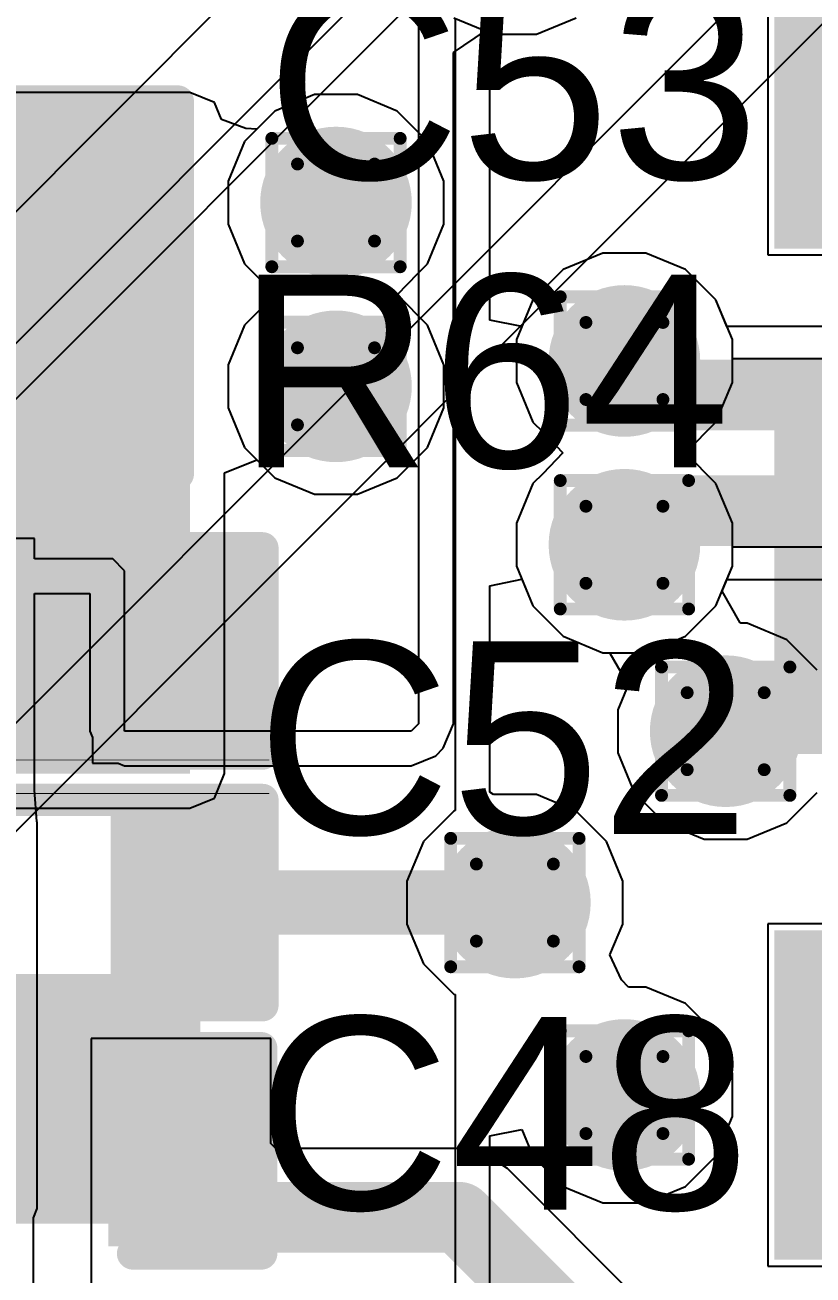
# Model space of a CAD drawing. Header units: inches. Extents: x -22 to 5433, y -13 to 5447.
# Drawn here: x 0.003 to 3.122, y 8.519 to 13.464 of the extents above; entities that cross this region are included whole.
import ezdxf

# ---------------------------------------------------------------- set-up
doc = ezdxf.new("R2010")
doc.units = ezdxf.units.IN
for name, color, linetype in [('Bottom Layer', 5, 'Continuous'), ('Bottom Overlay', 54, 'Continuous'), ('Bottom Paste', 16, 'Continuous'), ('Bottom Solder', 6, 'Continuous'), ('Drill Drawing', 1, 'Continuous'), ('Ground', 16, 'Continuous'), ('Power', 76, 'Continuous'), ('Top Layer', 1, 'Continuous'), ('Top Overlay', 2, 'Continuous'), ('Top Paste', 8, 'Continuous'), ('Top Solder', 216, 'Continuous'), ('Via Holes', 16, 'Continuous')]:
    doc.layers.add(name, color=color, linetype=linetype)
doc.styles.add('Arial', font='', dxfattribs={"height": 0.2})
doc.styles.get('Arial').set_extended_font_data('Arial')

msp = doc.modelspace()

# ---------------------------------------------------------------- hatches: boundary and pattern name
at = {"layer": 'Bottom Layer'}
for points in [[(3.0702, 13.7809), (5.2702, 13.7809), (5.2702, 12.6809), (3.0702, 12.6809)], [(3.0702, 11.7809), (5.2702, 11.7809), (5.2702, 10.6809), (3.0702, 10.6809)], [(0.3971, 10.6701), (0.3971, 11.3051), (0.8543, 11.3051), (0.8543, 10.6701)], [(0.8543, 10.3096), (0.8543, 9.6746), (0.3971, 9.6746), (0.3971, 10.3096)], [(3.0702, 9.7809), (5.2702, 9.7809), (5.2702, 8.6809), (3.0702, 8.6809)], [(0.3925, 8.6925), (0.3925, 9.3275), (0.8497, 9.3275), (0.8497, 8.6925)]]:
    msp.add_hatch(color=5, dxfattribs=at).paths.add_polyline_path(points)
h = msp.add_hatch(color=5, dxfattribs=at)
edge = h.paths.add_edge_path()
edge.add_arc((1.234, 12.7613), 0.3, 0, 360)
h = msp.add_hatch(color=5, dxfattribs=at)
edge = h.paths.add_edge_path()
edge.add_arc((2.3753, 12.1346), 0.3, 0, 360)
h = msp.add_hatch(color=5, dxfattribs=at)
edge = h.paths.add_edge_path()
edge.add_arc((1.234, 12.0343), 0.3, 0, 360)
h = msp.add_hatch(color=5, dxfattribs=at)
edge = h.paths.add_edge_path()
edge.add_arc((2.3753, 11.4076), 0.3, 0, 360)
h = msp.add_hatch(color=5, dxfattribs=at)
edge = h.paths.add_edge_path()
edge.add_arc((2.776, 10.6701), 0.3, 0, 360)
h = msp.add_hatch(color=5, dxfattribs=at)
edge = h.paths.add_edge_path()
edge.add_arc((1.9419, 9.9921), 0.3, 0, 360)
h = msp.add_hatch(color=5, dxfattribs=at)
edge = h.paths.add_edge_path()
edge.add_arc((2.3753, 9.2309), 0.3, 0, 360)
at = {"layer": 'Bottom Paste'}
for points in [[(3.0702, 13.7809), (5.2702, 13.7809), (5.2702, 12.6809), (3.0702, 12.6809)], [(3.0702, 11.7809), (5.2702, 11.7809), (5.2702, 10.6809), (3.0702, 10.6809)], [(0.3971, 10.6701), (0.3971, 11.3051), (0.8543, 11.3051), (0.8543, 10.6701)], [(0.8543, 10.3096), (0.8543, 9.6746), (0.3971, 9.6746), (0.3971, 10.3096)], [(3.0702, 9.7809), (5.2702, 9.7809), (5.2702, 8.6809), (3.0702, 8.6809)], [(0.3925, 8.6925), (0.3925, 9.3275), (0.8497, 9.3275), (0.8497, 8.6925)]]:
    msp.add_hatch(color=16, dxfattribs=at).paths.add_polyline_path(points)
at = {"layer": 'Bottom Solder'}
for points in [[(2.9686, 13.8825), (5.3718, 13.8825), (5.3718, 12.5793), (2.9686, 12.5793)], [(2.9686, 11.8825), (5.3718, 11.8825), (5.3718, 10.5793), (2.9686, 10.5793)], [(0.3421, 10.6151), (0.3421, 11.3601), (0.9093, 11.3601), (0.9093, 10.6151)], [(0.9093, 10.3646), (0.9093, 9.6196), (0.3421, 9.6196), (0.3421, 10.3646)], [(2.9686, 9.8825), (5.3718, 9.8825), (5.3718, 8.5793), (2.9686, 8.5793)], [(0.3325, 8.6325), (0.3325, 9.3875), (0.9097, 9.3875), (0.9097, 8.6325)]]:
    msp.add_hatch(color=6, dxfattribs=at).paths.add_polyline_path(points)
at = {"layer": 'Ground'}
h = msp.add_hatch(color=16, dxfattribs=at)
edge = h.paths.add_edge_path()
edge.add_arc((1.234, 12.7613), 0.3, 0, 360)
h = msp.add_hatch(color=16, dxfattribs=at)
edge = h.paths.add_edge_path()
edge.add_arc((2.3753, 12.1346), 0.3, 0, 360)
h = msp.add_hatch(color=16, dxfattribs=at)
edge = h.paths.add_edge_path()
edge.add_arc((1.234, 12.0343), 0.3, 0, 360)
h = msp.add_hatch(color=16, dxfattribs=at)
edge = h.paths.add_edge_path()
edge.add_arc((2.3753, 11.4076), 0.3, 0, 360)
h = msp.add_hatch(color=16, dxfattribs=at)
edge = h.paths.add_edge_path()
edge.add_arc((2.776, 10.6701), 0.3, 0, 360)
h = msp.add_hatch(color=16, dxfattribs=at)
edge = h.paths.add_edge_path()
edge.add_arc((1.9419, 9.9921), 0.3, 0, 360)
h = msp.add_hatch(color=16, dxfattribs=at)
edge = h.paths.add_edge_path()
edge.add_arc((2.3753, 9.2309), 0.3, 0, 360)
at = {"layer": 'Power'}
h = msp.add_hatch(color=76, dxfattribs=at)
edge = h.paths.add_edge_path()
edge.add_arc((1.234, 12.7613), 0.3, 0, 360)
h = msp.add_hatch(color=76, dxfattribs=at)
edge = h.paths.add_edge_path()
edge.add_arc((2.3753, 12.1346), 0.3, 0, 360)
h = msp.add_hatch(color=76, dxfattribs=at)
edge = h.paths.add_edge_path()
edge.add_arc((1.234, 12.0343), 0.3, 0, 360)
h = msp.add_hatch(color=76, dxfattribs=at)
edge = h.paths.add_edge_path()
edge.add_arc((2.3753, 11.4076), 0.3, 0, 360)
h = msp.add_hatch(color=76, dxfattribs=at)
edge = h.paths.add_edge_path()
edge.add_arc((2.776, 10.6701), 0.3, 0, 360)
h = msp.add_hatch(color=76, dxfattribs=at)
edge = h.paths.add_edge_path()
edge.add_arc((1.9419, 9.9921), 0.3, 0, 360)
h = msp.add_hatch(color=76, dxfattribs=at)
edge = h.paths.add_edge_path()
edge.add_arc((2.3753, 9.2309), 0.3, 0, 360)
at = {"layer": 'Top Layer'}
for points in [[(-0.5091, 10.5026), (0.6558, 10.5026), (0.6558, 13.0596), (-0.5091, 13.0596)], [(-0.5091, 13.0596), (0.5069, 13.0596), (0.5069, 11.7896), (-0.5091, 11.7896)], [(-1.6014, 10.5026), (0.6558, 10.5026), (0.6558, 11.394), (-1.6014, 11.394)], [(0.5447, 8.7822), (-0.3443, 8.7822), (-0.3443, 9.5442), (0.5447, 9.5442)]]:
    msp.add_hatch(color=1, dxfattribs=at).paths.add_polyline_path(points)
h = msp.add_hatch(color=1, dxfattribs=at)
edge = h.paths.add_edge_path()
edge.add_arc((1.234, 12.7613), 0.3, 0, 360)
h = msp.add_hatch(color=1, dxfattribs=at)
edge = h.paths.add_edge_path()
edge.add_arc((2.3753, 12.1346), 0.3, 0, 360)
h = msp.add_hatch(color=1, dxfattribs=at)
edge = h.paths.add_edge_path()
edge.add_arc((1.234, 12.0343), 0.3, 0, 360)
h = msp.add_hatch(color=1, dxfattribs=at)
edge = h.paths.add_edge_path()
edge.add_arc((2.3753, 11.4076), 0.3, 0, 360)
h = msp.add_hatch(color=1, dxfattribs=at)
edge = h.paths.add_edge_path()
edge.add_arc((2.776, 10.6701), 0.3, 0, 360)
h = msp.add_hatch(color=1, dxfattribs=at)
edge = h.paths.add_edge_path()
edge.add_arc((1.9419, 9.9921), 0.3, 0, 360)
h = msp.add_hatch(color=1, dxfattribs=at)
edge = h.paths.add_edge_path()
edge.add_arc((2.3753, 9.2309), 0.3, 0, 360)
at = {"layer": 'Top Paste'}
for points in [[(-0.5091, 13.0596), (0.5069, 13.0596), (0.5069, 11.7896), (-0.5091, 11.7896)], [(0.5447, 8.7822), (-0.3443, 8.7822), (-0.3443, 9.5442), (0.5447, 9.5442)]]:
    msp.add_hatch(color=8, dxfattribs=at).paths.add_polyline_path(points)
at = {"layer": 'Top Solder'}
for points in [[(-0.6107, 13.1612), (0.6085, 13.1612), (0.6085, 11.688), (-0.6107, 11.688)], [(0.6047, 8.7222), (-0.4043, 8.7222), (-0.4043, 9.6042), (0.6047, 9.6042)]]:
    msp.add_hatch(color=216, dxfattribs=at).paths.add_polyline_path(points)
at = {"layer": 'Via Holes'}
h = msp.add_hatch(color=7, dxfattribs=at)
edge = h.paths.add_edge_path()
edge.add_arc((1.234, 12.7613), 0.15, 0, 360)
h = msp.add_hatch(color=7, dxfattribs=at)
edge = h.paths.add_edge_path()
edge.add_arc((2.3753, 12.1346), 0.15, 0, 360)
h = msp.add_hatch(color=7, dxfattribs=at)
edge = h.paths.add_edge_path()
edge.add_arc((1.234, 12.0343), 0.15, 0, 360)
h = msp.add_hatch(color=7, dxfattribs=at)
edge = h.paths.add_edge_path()
edge.add_arc((2.3753, 11.4076), 0.15, 0, 360)
h = msp.add_hatch(color=7, dxfattribs=at)
edge = h.paths.add_edge_path()
edge.add_arc((2.776, 10.6701), 0.15, 0, 360)
h = msp.add_hatch(color=7, dxfattribs=at)
edge = h.paths.add_edge_path()
edge.add_arc((1.9419, 9.9921), 0.15, 0, 360)
h = msp.add_hatch(color=7, dxfattribs=at)
edge = h.paths.add_edge_path()
edge.add_arc((2.3753, 9.2309), 0.15, 0, 360)

# ---------------------------------------------------------------- linework, layer by layer
at = {"layer": 'Bottom Layer'}
for p, q in [((2.9432, 13.7169), (2.9432, 12.5539)), ((1.5609, 13.49), (1.5609, 10.6996)), ((2.0268, 13.4269), (2.1837, 13.4919)), ((1.6983, 13.3551), (1.8253, 13.44)), ((1.8253, 13.44), (1.8569, 13.4269)), ((1.8569, 13.4269), (2.0268, 13.4269)), ((1.6983, 10.6996), (1.6983, 13.3551)), ((2.2904, 12.5616), (2.1334, 12.4966)), ((2.4603, 12.5616), (2.2904, 12.5616)), ((2.6172, 12.4966), (2.4603, 12.5616)), ((2.9432, 12.5539), (5.2837, 12.5539)), ((2.1334, 12.4966), (2.0133, 12.3764)), ((2.7373, 12.3764), (2.6172, 12.4966)), ((2.0133, 12.3764), (1.9483, 12.2195)), ((2.8023, 12.2195), (2.7373, 12.3764)), ((1.9483, 12.2195), (1.9483, 12.0496)), ((2.8023, 12.0496), (2.8023, 12.2195)), ((1.9483, 12.0496), (2.0133, 11.8927)), ((2.7373, 11.8927), (2.8023, 12.0496)), ((2.0133, 11.8927), (2.052, 11.854)), ((2.6987, 11.854), (2.7373, 11.8927)), ((2.052, 11.854), (2.132, 11.7711)), ((2.6187, 11.7711), (2.6987, 11.854)), ((2.132, 11.7711), (2.052, 11.6881)), ((2.6987, 11.6881), (2.6187, 11.7711)), ((2.052, 11.6881), (2.0133, 11.6494)), ((2.7373, 11.6494), (2.6987, 11.6881)), ((2.0133, 11.6494), (1.9483, 11.4925)), ((2.8023, 11.4925), (2.7373, 11.6494)), ((1.9483, 11.4925), (1.9483, 11.3226)), ((2.8023, 11.3226), (2.8023, 11.4925)), ((0.0415, 11.4321), (-0.6697, 11.4321)), ((0.0415, 11.3519), (0.0415, 11.4321)), ((0.3503, 11.3519), (0.0415, 11.3519)), ((0.3971, 11.3051), (0.3503, 11.3519)), ((0.3971, 10.6701), (0.3971, 11.3051)), ((1.9483, 11.3226), (2.0133, 11.1657)), ((2.7373, 11.1657), (2.8023, 11.3226)), ((0.0415, 10.5431), (0.0415, 11.2145)), ((0.0415, 11.2145), (0.2597, 11.2145)), ((0.2597, 11.2145), (0.2597, 10.6701)), ((2.0133, 11.1657), (2.1334, 11.0456)), ((2.6172, 11.0456), (2.7373, 11.1657)), ((2.1334, 11.0456), (2.2904, 10.9806)), ((2.4603, 10.9806), (2.6172, 11.0456)), ((2.2904, 10.9806), (2.4603, 10.9806)), ((1.5609, 10.6996), (1.5314, 10.6701)), ((1.6581, 10.6024), (1.6983, 10.6996)), ((1.6983, 10.6996), (1.6983, 10.6996)), ((0.2597, 10.6701), (0.2701, 10.6448)), ((0.2701, 10.6448), (0.2701, 10.5431)), ((1.5314, 10.6701), (0.3971, 10.6701)), ((1.6286, 10.5729), (1.6581, 10.6024)), ((0.0415, 10.4366), (0.0415, 10.5431)), ((0.0415, 10.5431), (0.0415, 10.5431)), ((0.2701, 10.5431), (0.3719, 10.5431)), ((0.3719, 10.5431), (0.3971, 10.5326)), ((0.3971, 10.5326), (1.5314, 10.5326)), ((1.5314, 10.5326), (1.6286, 10.5729)), ((1.5314, 10.5326), (1.5314, 10.5326)), ((0.0505, 10.3133), (0.0415, 10.4366)), ((0.052, 10.3096), (0.0505, 10.3133)), ((0.052, 8.7822), (0.052, 10.3096)), ((5.2837, 9.9079), (2.9432, 9.9079)), ((2.9432, 9.9079), (2.9432, 8.5539)), ((0.9767, 9.4545), (0.2655, 9.4545)), ((0.2655, 9.4545), (0.2655, 8.5655)), ((0.9767, 9.0389), (0.9767, 9.4545)), ((0.9962, 9.0194), (0.9767, 9.0389)), ((1.7208, 9.0194), (0.9962, 9.0194)), ((1.8248, 8.9987), (1.7208, 9.0194)), ((1.913, 8.9398), (1.8248, 8.9987)), ((3.078, 7.7748), (1.913, 8.9398)), ((0.0369, 8.7456), (0.052, 8.7822)), ((0.0369, 8.5994), (0.0369, 8.7456)), ((0.0369, 8.5655), (0.0369, 8.5994)), ((0.0369, 8.4723), (0.0369, 8.5655)), ((0.0369, 8.5655), (0.0369, 8.5655)), ((0.2655, 8.5655), (0.2655, 8.5655)), ((0.2655, 8.5655), (0.2655, 8.4723)), ((2.9432, 8.5539), (4.0375, 8.5539))]:
    msp.add_line(p, q, dxfattribs=at)
for points in [[(0.6257, 9.9921, 0.254, 0.254, 0), (1.9419, 9.9921, 0.254, 0.254, 0)], [(0.6211, 9.01, 0.2794, 0.2794, 0), (0.8835, 8.7475, 0.2794, 0.2794, 0)], [(0.8835, 8.7475, 0.2794, 0.2794, 0), (1.7208, 8.7475, 0.2794, 0.2794, 0)], [(1.7208, 8.7475, 0.2794, 0.2794, 0), (2.9654, 7.5029, 0.2794, 0.2794, 0)]]:
    msp.add_lwpolyline(points, format="xyseb", dxfattribs=at)
for points in [[(0.5622, 9.9921, 0.127, 0.127, 1), (0.6892, 9.9921, 0.127, 0.127, 1)], [(1.8784, 9.9921, 0.127, 0.127, 1), (2.0054, 9.9921, 0.127, 0.127, 1)], [(0.5512, 9.01, 0.1397, 0.1397, 1), (0.6909, 9.01, 0.1397, 0.1397, 1)], [(0.8137, 8.7475, 0.1397, 0.1397, 1), (0.9534, 8.7475, 0.1397, 0.1397, 1)], [(0.8137, 8.7475, 0.1397, 0.1397, 1), (0.9534, 8.7475, 0.1397, 0.1397, 1)], [(1.6509, 8.7475, 0.1397, 0.1397, 1), (1.7906, 8.7475, 0.1397, 0.1397, 1)], [(1.6509, 8.7475, 0.1397, 0.1397, 1), (1.7906, 8.7475, 0.1397, 0.1397, 1)]]:
    msp.add_lwpolyline(points, format="xyseb", close=True, dxfattribs=at)
at = {"layer": 'Bottom Overlay'}
for points in [[(-0.6316, 11.394, 0.127, 0.127, 0), (0.9432, 11.394, 0.127, 0.127, 0)], [(0.9432, 10.5812, 0.127, 0.127, 0), (0.9432, 11.394, 0.127, 0.127, 0)], [(-0.6316, 10.5812, 0.127, 0.127, 0), (0.9432, 10.5812, 0.127, 0.127, 0)], [(-0.657, 10.5558, 0.00323, 0.00323, 0), (0.9686, 10.5558, 0.00323, 0.00323, 0)], [(-0.6316, 10.3985, 0.127, 0.127, 0), (0.9432, 10.3985, 0.127, 0.127, 0)], [(0.9432, 9.5857, 0.127, 0.127, 0), (0.9432, 10.3985, 0.127, 0.127, 0)], [(-0.657, 10.4239, 0.00323, 0.00323, 0), (0.9686, 10.4239, 0.00323, 0.00323, 0)], [(-0.6316, 9.5857, 0.127, 0.127, 0), (0.9432, 9.5857, 0.127, 0.127, 0)], [(0.4306, 9.4164, 0.127, 0.127, 0), (0.9386, 9.4164, 0.127, 0.127, 0)], [(0.9386, 8.6036, 0.127, 0.127, 0), (0.9386, 9.4164, 0.127, 0.127, 0)], [(0.4306, 8.6036, 0.127, 0.127, 0), (0.9386, 8.6036, 0.127, 0.127, 0)]]:
    msp.add_lwpolyline(points, format="xyseb", dxfattribs=at)
for points in [[(0.9115, 11.394, 0.0635, 0.0635, 1), (0.975, 11.394, 0.0635, 0.0635, 1)], [(0.9115, 11.394, 0.0635, 0.0635, 1), (0.975, 11.394, 0.0635, 0.0635, 1)], [(0.9115, 10.5812, 0.0635, 0.0635, 1), (0.975, 10.5812, 0.0635, 0.0635, 1)], [(0.9115, 10.5812, 0.0635, 0.0635, 1), (0.975, 10.5812, 0.0635, 0.0635, 1)], [(0.9678, 10.5558, 0.00161, 0.00161, 1), (0.9694, 10.5558, 0.00161, 0.00161, 1)], [(0.9115, 10.3985, 0.0635, 0.0635, 1), (0.975, 10.3985, 0.0635, 0.0635, 1)], [(0.9115, 10.3985, 0.0635, 0.0635, 1), (0.975, 10.3985, 0.0635, 0.0635, 1)], [(0.9678, 10.4239, 0.00161, 0.00161, 1), (0.9694, 10.4239, 0.00161, 0.00161, 1)], [(0.9115, 9.5857, 0.0635, 0.0635, 1), (0.975, 9.5857, 0.0635, 0.0635, 1)], [(0.9115, 9.5857, 0.0635, 0.0635, 1), (0.975, 9.5857, 0.0635, 0.0635, 1)], [(0.3988, 9.4164, 0.0635, 0.0635, 1), (0.4623, 9.4164, 0.0635, 0.0635, 1)], [(0.9068, 9.4164, 0.0635, 0.0635, 1), (0.9703, 9.4164, 0.0635, 0.0635, 1)], [(0.9068, 9.4164, 0.0635, 0.0635, 1), (0.9703, 9.4164, 0.0635, 0.0635, 1)], [(0.3988, 8.6036, 0.0635, 0.0635, 1), (0.4623, 8.6036, 0.0635, 0.0635, 1)], [(0.9068, 8.6036, 0.0635, 0.0635, 1), (0.9703, 8.6036, 0.0635, 0.0635, 1)], [(0.9068, 8.6036, 0.0635, 0.0635, 1), (0.9703, 8.6036, 0.0635, 0.0635, 1)]]:
    msp.add_lwpolyline(points, format="xyseb", close=True, dxfattribs=at)
at = {"layer": 'Bottom Solder'}
for p in [(-5.5045, 7.2536), (-5.2386, 6.9971), (-3.7361, 6.9961), (-3.0661, 7.2378)]:
    msp.add_line(p, (5432.8521, 5447.4931), dxfattribs=at)
at = {"layer": 'Drill Drawing'}
for points in [[(0.98, 13.0153, 0.0508, 0.0508, 0), (1.488, 13.0153, 0.0508, 0.0508, 0)], [(0.98, 12.5073, 0.0508, 0.0508, 0), (0.98, 13.0153, 0.0508, 0.0508, 0)], [(1.488, 12.5073, 0.0508, 0.0508, 0), (1.488, 13.0153, 0.0508, 0.0508, 0)], [(1.0816, 12.9137, 0.0508, 0.0508, 0), (1.3864, 12.9137, 0.0508, 0.0508, 0)], [(1.0816, 12.6089, 0.0508, 0.0508, 0), (1.0816, 12.9137, 0.0508, 0.0508, 0)], [(1.3864, 12.6089, 0.0508, 0.0508, 0), (1.3864, 12.9137, 0.0508, 0.0508, 0)], [(1.0816, 12.6089, 0.0508, 0.0508, 0), (1.3864, 12.6089, 0.0508, 0.0508, 0)], [(0.98, 12.5073, 0.0508, 0.0508, 0), (1.488, 12.5073, 0.0508, 0.0508, 0)], [(2.1213, 12.3886, 0.0508, 0.0508, 0), (2.6293, 12.3886, 0.0508, 0.0508, 0)], [(2.1213, 11.8806, 0.0508, 0.0508, 0), (2.1213, 12.3886, 0.0508, 0.0508, 0)], [(2.6293, 11.8806, 0.0508, 0.0508, 0), (2.6293, 12.3886, 0.0508, 0.0508, 0)], [(0.98, 12.2883, 0.0508, 0.0508, 0), (1.488, 12.2883, 0.0508, 0.0508, 0)], [(0.98, 11.7803, 0.0508, 0.0508, 0), (0.98, 12.2883, 0.0508, 0.0508, 0)], [(1.488, 11.7803, 0.0508, 0.0508, 0), (1.488, 12.2883, 0.0508, 0.0508, 0)], [(2.2229, 12.287, 0.0508, 0.0508, 0), (2.5277, 12.287, 0.0508, 0.0508, 0)], [(2.2229, 11.9822, 0.0508, 0.0508, 0), (2.2229, 12.287, 0.0508, 0.0508, 0)], [(2.5277, 11.9822, 0.0508, 0.0508, 0), (2.5277, 12.287, 0.0508, 0.0508, 0)], [(1.0816, 12.1867, 0.0508, 0.0508, 0), (1.3864, 12.1867, 0.0508, 0.0508, 0)], [(1.0816, 11.8819, 0.0508, 0.0508, 0), (1.0816, 12.1867, 0.0508, 0.0508, 0)], [(1.3864, 11.8819, 0.0508, 0.0508, 0), (1.3864, 12.1867, 0.0508, 0.0508, 0)], [(2.2229, 11.9822, 0.0508, 0.0508, 0), (2.5277, 11.9822, 0.0508, 0.0508, 0)], [(1.0816, 11.8819, 0.0508, 0.0508, 0), (1.3864, 11.8819, 0.0508, 0.0508, 0)], [(2.1213, 11.8806, 0.0508, 0.0508, 0), (2.6293, 11.8806, 0.0508, 0.0508, 0)], [(0.98, 11.7803, 0.0508, 0.0508, 0), (1.488, 11.7803, 0.0508, 0.0508, 0)], [(2.1213, 11.6616, 0.0508, 0.0508, 0), (2.6293, 11.6616, 0.0508, 0.0508, 0)], [(2.1213, 11.1536, 0.0508, 0.0508, 0), (2.1213, 11.6616, 0.0508, 0.0508, 0)], [(2.6293, 11.1536, 0.0508, 0.0508, 0), (2.6293, 11.6616, 0.0508, 0.0508, 0)], [(2.2229, 11.56, 0.0508, 0.0508, 0), (2.5277, 11.56, 0.0508, 0.0508, 0)], [(2.2229, 11.2552, 0.0508, 0.0508, 0), (2.2229, 11.56, 0.0508, 0.0508, 0)], [(2.5277, 11.2552, 0.0508, 0.0508, 0), (2.5277, 11.56, 0.0508, 0.0508, 0)], [(2.2229, 11.2552, 0.0508, 0.0508, 0), (2.5277, 11.2552, 0.0508, 0.0508, 0)], [(2.1213, 11.1536, 0.0508, 0.0508, 0), (2.6293, 11.1536, 0.0508, 0.0508, 0)], [(2.522, 10.9241, 0.0508, 0.0508, 0), (3.03, 10.9241, 0.0508, 0.0508, 0)], [(2.522, 10.4161, 0.0508, 0.0508, 0), (2.522, 10.9241, 0.0508, 0.0508, 0)], [(3.03, 10.4161, 0.0508, 0.0508, 0), (3.03, 10.9241, 0.0508, 0.0508, 0)], [(2.6236, 10.8225, 0.0508, 0.0508, 0), (2.9284, 10.8225, 0.0508, 0.0508, 0)], [(2.6236, 10.5177, 0.0508, 0.0508, 0), (2.6236, 10.8225, 0.0508, 0.0508, 0)], [(2.9284, 10.5177, 0.0508, 0.0508, 0), (2.9284, 10.8225, 0.0508, 0.0508, 0)], [(2.6236, 10.5177, 0.0508, 0.0508, 0), (2.9284, 10.5177, 0.0508, 0.0508, 0)], [(2.522, 10.4161, 0.0508, 0.0508, 0), (3.03, 10.4161, 0.0508, 0.0508, 0)], [(1.6879, 10.2461, 0.0508, 0.0508, 0), (2.1959, 10.2461, 0.0508, 0.0508, 0)], [(1.6879, 9.7381, 0.0508, 0.0508, 0), (1.6879, 10.2461, 0.0508, 0.0508, 0)], [(2.1959, 9.7381, 0.0508, 0.0508, 0), (2.1959, 10.2461, 0.0508, 0.0508, 0)], [(1.7895, 10.1445, 0.0508, 0.0508, 0), (2.0943, 10.1445, 0.0508, 0.0508, 0)], [(1.7895, 9.8397, 0.0508, 0.0508, 0), (1.7895, 10.1445, 0.0508, 0.0508, 0)], [(2.0943, 9.8397, 0.0508, 0.0508, 0), (2.0943, 10.1445, 0.0508, 0.0508, 0)], [(1.7895, 9.8397, 0.0508, 0.0508, 0), (2.0943, 9.8397, 0.0508, 0.0508, 0)], [(1.6879, 9.7381, 0.0508, 0.0508, 0), (2.1959, 9.7381, 0.0508, 0.0508, 0)], [(2.1213, 9.4849, 0.0508, 0.0508, 0), (2.6293, 9.4849, 0.0508, 0.0508, 0)], [(2.1213, 8.9769, 0.0508, 0.0508, 0), (2.1213, 9.4849, 0.0508, 0.0508, 0)], [(2.6293, 8.9769, 0.0508, 0.0508, 0), (2.6293, 9.4849, 0.0508, 0.0508, 0)], [(2.2229, 9.3833, 0.0508, 0.0508, 0), (2.5277, 9.3833, 0.0508, 0.0508, 0)], [(2.2229, 9.0785, 0.0508, 0.0508, 0), (2.2229, 9.3833, 0.0508, 0.0508, 0)], [(2.5277, 9.0785, 0.0508, 0.0508, 0), (2.5277, 9.3833, 0.0508, 0.0508, 0)], [(2.2229, 9.0785, 0.0508, 0.0508, 0), (2.5277, 9.0785, 0.0508, 0.0508, 0)], [(2.1213, 8.9769, 0.0508, 0.0508, 0), (2.6293, 8.9769, 0.0508, 0.0508, 0)]]:
    msp.add_lwpolyline(points, format="xyseb", dxfattribs=at)
for points in [[(0.9673, 13.0153, 0.0254, 0.0254, 1), (0.9927, 13.0153, 0.0254, 0.0254, 1)], [(0.9673, 13.0153, 0.0254, 0.0254, 1), (0.9927, 13.0153, 0.0254, 0.0254, 1)], [(1.4753, 13.0153, 0.0254, 0.0254, 1), (1.5007, 13.0153, 0.0254, 0.0254, 1)], [(1.4753, 13.0153, 0.0254, 0.0254, 1), (1.5007, 13.0153, 0.0254, 0.0254, 1)], [(1.0689, 12.9137, 0.0254, 0.0254, 1), (1.0943, 12.9137, 0.0254, 0.0254, 1)], [(1.0689, 12.9137, 0.0254, 0.0254, 1), (1.0943, 12.9137, 0.0254, 0.0254, 1)], [(1.3737, 12.9137, 0.0254, 0.0254, 1), (1.3991, 12.9137, 0.0254, 0.0254, 1)], [(1.3737, 12.9137, 0.0254, 0.0254, 1), (1.3991, 12.9137, 0.0254, 0.0254, 1)], [(1.0689, 12.6089, 0.0254, 0.0254, 1), (1.0943, 12.6089, 0.0254, 0.0254, 1)], [(1.0689, 12.6089, 0.0254, 0.0254, 1), (1.0943, 12.6089, 0.0254, 0.0254, 1)], [(1.3737, 12.6089, 0.0254, 0.0254, 1), (1.3991, 12.6089, 0.0254, 0.0254, 1)], [(1.3737, 12.6089, 0.0254, 0.0254, 1), (1.3991, 12.6089, 0.0254, 0.0254, 1)], [(0.9673, 12.5073, 0.0254, 0.0254, 1), (0.9927, 12.5073, 0.0254, 0.0254, 1)], [(0.9673, 12.5073, 0.0254, 0.0254, 1), (0.9927, 12.5073, 0.0254, 0.0254, 1)], [(1.4753, 12.5073, 0.0254, 0.0254, 1), (1.5007, 12.5073, 0.0254, 0.0254, 1)], [(1.4753, 12.5073, 0.0254, 0.0254, 1), (1.5007, 12.5073, 0.0254, 0.0254, 1)], [(2.1086, 12.3886, 0.0254, 0.0254, 1), (2.134, 12.3886, 0.0254, 0.0254, 1)], [(2.1086, 12.3886, 0.0254, 0.0254, 1), (2.134, 12.3886, 0.0254, 0.0254, 1)], [(2.6166, 12.3886, 0.0254, 0.0254, 1), (2.642, 12.3886, 0.0254, 0.0254, 1)], [(2.6166, 12.3886, 0.0254, 0.0254, 1), (2.642, 12.3886, 0.0254, 0.0254, 1)], [(0.9673, 12.2883, 0.0254, 0.0254, 1), (0.9927, 12.2883, 0.0254, 0.0254, 1)], [(0.9673, 12.2883, 0.0254, 0.0254, 1), (0.9927, 12.2883, 0.0254, 0.0254, 1)], [(1.4753, 12.2883, 0.0254, 0.0254, 1), (1.5007, 12.2883, 0.0254, 0.0254, 1)], [(1.4753, 12.2883, 0.0254, 0.0254, 1), (1.5007, 12.2883, 0.0254, 0.0254, 1)], [(2.2102, 12.287, 0.0254, 0.0254, 1), (2.2356, 12.287, 0.0254, 0.0254, 1)], [(2.2102, 12.287, 0.0254, 0.0254, 1), (2.2356, 12.287, 0.0254, 0.0254, 1)], [(2.515, 12.287, 0.0254, 0.0254, 1), (2.5404, 12.287, 0.0254, 0.0254, 1)], [(2.515, 12.287, 0.0254, 0.0254, 1), (2.5404, 12.287, 0.0254, 0.0254, 1)], [(1.0689, 12.1867, 0.0254, 0.0254, 1), (1.0943, 12.1867, 0.0254, 0.0254, 1)], [(1.0689, 12.1867, 0.0254, 0.0254, 1), (1.0943, 12.1867, 0.0254, 0.0254, 1)], [(1.3737, 12.1867, 0.0254, 0.0254, 1), (1.3991, 12.1867, 0.0254, 0.0254, 1)], [(1.3737, 12.1867, 0.0254, 0.0254, 1), (1.3991, 12.1867, 0.0254, 0.0254, 1)], [(2.2102, 11.9822, 0.0254, 0.0254, 1), (2.2356, 11.9822, 0.0254, 0.0254, 1)], [(2.2102, 11.9822, 0.0254, 0.0254, 1), (2.2356, 11.9822, 0.0254, 0.0254, 1)], [(2.515, 11.9822, 0.0254, 0.0254, 1), (2.5404, 11.9822, 0.0254, 0.0254, 1)], [(2.515, 11.9822, 0.0254, 0.0254, 1), (2.5404, 11.9822, 0.0254, 0.0254, 1)], [(1.0689, 11.8819, 0.0254, 0.0254, 1), (1.0943, 11.8819, 0.0254, 0.0254, 1)], [(1.0689, 11.8819, 0.0254, 0.0254, 1), (1.0943, 11.8819, 0.0254, 0.0254, 1)], [(1.3737, 11.8819, 0.0254, 0.0254, 1), (1.3991, 11.8819, 0.0254, 0.0254, 1)], [(1.3737, 11.8819, 0.0254, 0.0254, 1), (1.3991, 11.8819, 0.0254, 0.0254, 1)], [(2.1086, 11.8806, 0.0254, 0.0254, 1), (2.134, 11.8806, 0.0254, 0.0254, 1)], [(2.1086, 11.8806, 0.0254, 0.0254, 1), (2.134, 11.8806, 0.0254, 0.0254, 1)], [(2.6166, 11.8806, 0.0254, 0.0254, 1), (2.642, 11.8806, 0.0254, 0.0254, 1)], [(2.6166, 11.8806, 0.0254, 0.0254, 1), (2.642, 11.8806, 0.0254, 0.0254, 1)], [(0.9673, 11.7803, 0.0254, 0.0254, 1), (0.9927, 11.7803, 0.0254, 0.0254, 1)], [(0.9673, 11.7803, 0.0254, 0.0254, 1), (0.9927, 11.7803, 0.0254, 0.0254, 1)], [(1.4753, 11.7803, 0.0254, 0.0254, 1), (1.5007, 11.7803, 0.0254, 0.0254, 1)], [(1.4753, 11.7803, 0.0254, 0.0254, 1), (1.5007, 11.7803, 0.0254, 0.0254, 1)], [(2.1086, 11.6616, 0.0254, 0.0254, 1), (2.134, 11.6616, 0.0254, 0.0254, 1)], [(2.1086, 11.6616, 0.0254, 0.0254, 1), (2.134, 11.6616, 0.0254, 0.0254, 1)], [(2.6166, 11.6616, 0.0254, 0.0254, 1), (2.642, 11.6616, 0.0254, 0.0254, 1)], [(2.6166, 11.6616, 0.0254, 0.0254, 1), (2.642, 11.6616, 0.0254, 0.0254, 1)], [(2.2102, 11.56, 0.0254, 0.0254, 1), (2.2356, 11.56, 0.0254, 0.0254, 1)], [(2.2102, 11.56, 0.0254, 0.0254, 1), (2.2356, 11.56, 0.0254, 0.0254, 1)], [(2.515, 11.56, 0.0254, 0.0254, 1), (2.5404, 11.56, 0.0254, 0.0254, 1)], [(2.515, 11.56, 0.0254, 0.0254, 1), (2.5404, 11.56, 0.0254, 0.0254, 1)], [(2.2102, 11.2552, 0.0254, 0.0254, 1), (2.2356, 11.2552, 0.0254, 0.0254, 1)], [(2.2102, 11.2552, 0.0254, 0.0254, 1), (2.2356, 11.2552, 0.0254, 0.0254, 1)], [(2.515, 11.2552, 0.0254, 0.0254, 1), (2.5404, 11.2552, 0.0254, 0.0254, 1)], [(2.515, 11.2552, 0.0254, 0.0254, 1), (2.5404, 11.2552, 0.0254, 0.0254, 1)], [(2.1086, 11.1536, 0.0254, 0.0254, 1), (2.134, 11.1536, 0.0254, 0.0254, 1)], [(2.1086, 11.1536, 0.0254, 0.0254, 1), (2.134, 11.1536, 0.0254, 0.0254, 1)], [(2.6166, 11.1536, 0.0254, 0.0254, 1), (2.642, 11.1536, 0.0254, 0.0254, 1)], [(2.6166, 11.1536, 0.0254, 0.0254, 1), (2.642, 11.1536, 0.0254, 0.0254, 1)], [(2.5093, 10.9241, 0.0254, 0.0254, 1), (2.5347, 10.9241, 0.0254, 0.0254, 1)], [(2.5093, 10.9241, 0.0254, 0.0254, 1), (2.5347, 10.9241, 0.0254, 0.0254, 1)], [(3.0173, 10.9241, 0.0254, 0.0254, 1), (3.0427, 10.9241, 0.0254, 0.0254, 1)], [(3.0173, 10.9241, 0.0254, 0.0254, 1), (3.0427, 10.9241, 0.0254, 0.0254, 1)], [(2.6109, 10.8225, 0.0254, 0.0254, 1), (2.6363, 10.8225, 0.0254, 0.0254, 1)], [(2.6109, 10.8225, 0.0254, 0.0254, 1), (2.6363, 10.8225, 0.0254, 0.0254, 1)], [(2.9157, 10.8225, 0.0254, 0.0254, 1), (2.9411, 10.8225, 0.0254, 0.0254, 1)], [(2.9157, 10.8225, 0.0254, 0.0254, 1), (2.9411, 10.8225, 0.0254, 0.0254, 1)], [(2.6109, 10.5177, 0.0254, 0.0254, 1), (2.6363, 10.5177, 0.0254, 0.0254, 1)], [(2.6109, 10.5177, 0.0254, 0.0254, 1), (2.6363, 10.5177, 0.0254, 0.0254, 1)], [(2.9157, 10.5177, 0.0254, 0.0254, 1), (2.9411, 10.5177, 0.0254, 0.0254, 1)], [(2.9157, 10.5177, 0.0254, 0.0254, 1), (2.9411, 10.5177, 0.0254, 0.0254, 1)], [(2.5093, 10.4161, 0.0254, 0.0254, 1), (2.5347, 10.4161, 0.0254, 0.0254, 1)], [(2.5093, 10.4161, 0.0254, 0.0254, 1), (2.5347, 10.4161, 0.0254, 0.0254, 1)], [(3.0173, 10.4161, 0.0254, 0.0254, 1), (3.0427, 10.4161, 0.0254, 0.0254, 1)], [(3.0173, 10.4161, 0.0254, 0.0254, 1), (3.0427, 10.4161, 0.0254, 0.0254, 1)], [(1.6752, 10.2461, 0.0254, 0.0254, 1), (1.7006, 10.2461, 0.0254, 0.0254, 1)], [(1.6752, 10.2461, 0.0254, 0.0254, 1), (1.7006, 10.2461, 0.0254, 0.0254, 1)], [(2.1832, 10.2461, 0.0254, 0.0254, 1), (2.2086, 10.2461, 0.0254, 0.0254, 1)], [(2.1832, 10.2461, 0.0254, 0.0254, 1), (2.2086, 10.2461, 0.0254, 0.0254, 1)], [(1.7768, 10.1445, 0.0254, 0.0254, 1), (1.8022, 10.1445, 0.0254, 0.0254, 1)], [(1.7768, 10.1445, 0.0254, 0.0254, 1), (1.8022, 10.1445, 0.0254, 0.0254, 1)], [(2.0816, 10.1445, 0.0254, 0.0254, 1), (2.107, 10.1445, 0.0254, 0.0254, 1)], [(2.0816, 10.1445, 0.0254, 0.0254, 1), (2.107, 10.1445, 0.0254, 0.0254, 1)], [(1.7768, 9.8397, 0.0254, 0.0254, 1), (1.8022, 9.8397, 0.0254, 0.0254, 1)], [(1.7768, 9.8397, 0.0254, 0.0254, 1), (1.8022, 9.8397, 0.0254, 0.0254, 1)], [(2.0816, 9.8397, 0.0254, 0.0254, 1), (2.107, 9.8397, 0.0254, 0.0254, 1)], [(2.0816, 9.8397, 0.0254, 0.0254, 1), (2.107, 9.8397, 0.0254, 0.0254, 1)], [(1.6752, 9.7381, 0.0254, 0.0254, 1), (1.7006, 9.7381, 0.0254, 0.0254, 1)], [(1.6752, 9.7381, 0.0254, 0.0254, 1), (1.7006, 9.7381, 0.0254, 0.0254, 1)], [(2.1832, 9.7381, 0.0254, 0.0254, 1), (2.2086, 9.7381, 0.0254, 0.0254, 1)], [(2.1832, 9.7381, 0.0254, 0.0254, 1), (2.2086, 9.7381, 0.0254, 0.0254, 1)], [(2.1086, 9.4849, 0.0254, 0.0254, 1), (2.134, 9.4849, 0.0254, 0.0254, 1)], [(2.1086, 9.4849, 0.0254, 0.0254, 1), (2.134, 9.4849, 0.0254, 0.0254, 1)], [(2.6166, 9.4849, 0.0254, 0.0254, 1), (2.642, 9.4849, 0.0254, 0.0254, 1)], [(2.6166, 9.4849, 0.0254, 0.0254, 1), (2.642, 9.4849, 0.0254, 0.0254, 1)], [(2.2102, 9.3833, 0.0254, 0.0254, 1), (2.2356, 9.3833, 0.0254, 0.0254, 1)], [(2.2102, 9.3833, 0.0254, 0.0254, 1), (2.2356, 9.3833, 0.0254, 0.0254, 1)], [(2.515, 9.3833, 0.0254, 0.0254, 1), (2.5404, 9.3833, 0.0254, 0.0254, 1)], [(2.515, 9.3833, 0.0254, 0.0254, 1), (2.5404, 9.3833, 0.0254, 0.0254, 1)], [(2.2102, 9.0785, 0.0254, 0.0254, 1), (2.2356, 9.0785, 0.0254, 0.0254, 1)], [(2.2102, 9.0785, 0.0254, 0.0254, 1), (2.2356, 9.0785, 0.0254, 0.0254, 1)], [(2.515, 9.0785, 0.0254, 0.0254, 1), (2.5404, 9.0785, 0.0254, 0.0254, 1)], [(2.515, 9.0785, 0.0254, 0.0254, 1), (2.5404, 9.0785, 0.0254, 0.0254, 1)], [(2.1086, 8.9769, 0.0254, 0.0254, 1), (2.134, 8.9769, 0.0254, 0.0254, 1)], [(2.1086, 8.9769, 0.0254, 0.0254, 1), (2.134, 8.9769, 0.0254, 0.0254, 1)], [(2.6166, 8.9769, 0.0254, 0.0254, 1), (2.642, 8.9769, 0.0254, 0.0254, 1)], [(2.6166, 8.9769, 0.0254, 0.0254, 1), (2.642, 8.9769, 0.0254, 0.0254, 1)]]:
    msp.add_lwpolyline(points, format="xyseb", close=True, dxfattribs=at)
at = {"layer": 'Ground'}
for p, q in [((1.7, 13.4919), (1.8569, 13.4269)), ((2.0268, 13.4269), (2.1837, 13.4919)), ((1.8569, 13.4269), (2.0268, 13.4269)), ((1.1491, 13.1883), (0.9921, 13.1233)), ((1.3189, 13.1883), (1.1491, 13.1883)), ((1.4759, 13.1233), (1.3189, 13.1883)), ((0.9921, 13.1233), (0.872, 13.0031)), ((1.596, 13.0031), (1.4759, 13.1233)), ((0.872, 13.0031), (0.807, 12.8462)), ((1.661, 12.8462), (1.596, 13.0031)), ((0.807, 12.8462), (0.807, 12.6763)), ((1.661, 12.6763), (1.661, 12.8462)), ((0.807, 12.6763), (0.872, 12.5194)), ((1.596, 12.5194), (1.661, 12.6763)), ((2.2904, 12.5616), (2.1334, 12.4966)), ((2.4603, 12.5616), (2.2904, 12.5616)), ((2.6172, 12.4966), (2.4603, 12.5616)), ((0.872, 12.5194), (0.9107, 12.4807)), ((1.5573, 12.4807), (1.596, 12.5194)), ((0.9107, 12.4807), (0.9907, 12.3978)), ((1.4773, 12.3978), (1.5573, 12.4807)), ((2.1334, 12.4966), (2.0133, 12.3764)), ((2.7373, 12.3764), (2.6172, 12.4966)), ((0.9907, 12.3978), (0.9107, 12.3148)), ((1.5573, 12.3148), (1.4773, 12.3978)), ((2.0133, 12.3764), (1.9483, 12.2195)), ((2.8023, 12.2195), (2.7373, 12.3764)), ((0.9107, 12.3148), (0.872, 12.2761)), ((1.596, 12.2761), (1.5573, 12.3148)), ((0.872, 12.2761), (0.807, 12.1192)), ((1.661, 12.1192), (1.596, 12.2761)), ((1.9483, 12.2195), (1.9483, 12.0496)), ((2.8023, 12.1434), (2.8023, 12.2195)), ((0.807, 12.1192), (0.807, 11.9493)), ((1.661, 11.9493), (1.661, 12.1192)), ((8.0451, 12.1434), (2.8023, 12.1434)), ((1.9483, 12.0496), (2.0133, 11.8927)), ((0.807, 11.9493), (0.872, 11.7924)), ((1.596, 11.7924), (1.661, 11.9493)), ((2.0133, 11.8927), (2.052, 11.854)), ((2.052, 11.854), (2.132, 11.7711)), ((0.872, 11.7924), (0.9921, 11.6723)), ((1.4759, 11.6723), (1.596, 11.7924)), ((2.132, 11.7711), (2.052, 11.6881)), ((0.9921, 11.6723), (1.1491, 11.6073)), ((1.3189, 11.6073), (1.4759, 11.6723)), ((2.052, 11.6881), (2.0133, 11.6494)), ((2.0133, 11.6494), (1.9483, 11.4925)), ((1.1491, 11.6073), (1.3189, 11.6073)), ((1.9483, 11.4925), (1.9483, 11.3226)), ((2.8023, 11.3226), (2.8023, 11.3988)), ((2.8023, 11.3988), (6.5947, 11.3988)), ((1.9483, 11.3226), (2.0133, 11.1657)), ((2.7373, 11.1657), (2.8023, 11.3226)), ((2.0133, 11.1657), (2.1334, 11.0456)), ((2.6172, 11.0456), (2.7373, 11.1657)), ((2.1334, 11.0456), (2.2904, 10.9806)), ((2.4603, 10.9806), (2.6172, 11.0456)), ((2.2904, 10.9806), (2.4603, 10.9806))]:
    msp.add_line(p, q, dxfattribs=at)
for points in [[(2.3753, 12.1346, 0.1524, 0.1524, 0), (2.5737, 11.9362, 0.1524, 0.1524, 0)], [(2.5737, 11.9362, 0.1524, 0.1524, 0), (8.0451, 11.9362, 0.1524, 0.1524, 0)], [(2.3753, 11.4076, 0.1524, 0.1524, 0), (2.5737, 11.606, 0.1524, 0.1524, 0)], [(2.5737, 11.606, 0.1524, 0.1524, 0), (7.9084, 11.606, 0.1524, 0.1524, 0)]]:
    msp.add_lwpolyline(points, format="xyseb", dxfattribs=at)
for points in [[(2.3372, 12.1346, 0.0762, 0.0762, 1), (2.4134, 12.1346, 0.0762, 0.0762, 1)], [(2.5356, 11.9362, 0.0762, 0.0762, 1), (2.6118, 11.9362, 0.0762, 0.0762, 1)], [(2.5356, 11.9362, 0.0762, 0.0762, 1), (2.6118, 11.9362, 0.0762, 0.0762, 1)], [(2.5356, 11.606, 0.0762, 0.0762, 1), (2.6118, 11.606, 0.0762, 0.0762, 1)], [(2.5356, 11.606, 0.0762, 0.0762, 1), (2.6118, 11.606, 0.0762, 0.0762, 1)], [(2.3372, 11.4076, 0.0762, 0.0762, 1), (2.4134, 11.4076, 0.0762, 0.0762, 1)]]:
    msp.add_lwpolyline(points, format="xyseb", close=True, dxfattribs=at)
at = {"layer": 'Power'}
for p, q in [((1.7053, 13.4897), (1.7053, 10.3563)), ((2.0268, 13.4269), (2.1837, 13.4919)), ((1.8427, 13.4174), (1.8569, 13.4269)), ((1.8427, 12.2965), (1.8427, 13.4174)), ((1.8569, 13.4269), (2.0268, 13.4269)), ((2.2904, 12.5616), (2.1334, 12.4966)), ((2.4603, 12.5616), (2.2904, 12.5616)), ((2.6172, 12.4966), (2.4603, 12.5616)), ((2.1334, 12.4966), (2.0133, 12.3764)), ((2.7373, 12.3764), (2.6172, 12.4966)), ((2.0133, 12.3764), (1.9697, 12.2712)), ((2.8023, 12.2195), (2.7373, 12.3764)), ((1.9697, 12.2712), (1.8427, 12.2965)), ((2.8023, 12.0496), (2.8023, 12.2195)), ((2.7373, 11.8927), (2.8023, 12.0496)), ((2.6987, 11.854), (2.7373, 11.8927)), ((2.6187, 11.7711), (2.6987, 11.854)), ((2.6987, 11.6881), (2.6187, 11.7711)), ((2.7373, 11.6494), (2.6987, 11.6881)), ((2.8023, 11.4925), (2.7373, 11.6494)), ((2.8023, 11.3226), (2.8023, 11.4925)), ((2.7615, 11.2241), (2.8023, 11.3226)), ((1.8427, 11.2457), (1.9697, 11.2709)), ((1.8427, 10.4286), (1.8427, 11.2457)), ((1.9697, 11.2709), (2.0133, 11.1657)), ((2.8338, 11.0985), (2.7615, 11.2241)), ((2.0133, 11.1657), (2.1334, 11.0456)), ((2.8359, 11.0971), (2.8338, 11.0985)), ((2.8609, 11.0971), (2.8359, 11.0971)), ((3.0178, 11.0321), (2.8609, 11.0971)), ((2.1334, 11.0456), (2.2904, 10.9806)), ((3.138, 10.9119), (3.0178, 11.0321)), ((2.2904, 10.9806), (2.3154, 10.9806)), ((2.3154, 10.9806), (2.3175, 10.9791)), ((2.3175, 10.9791), (2.3898, 10.8536)), ((2.3898, 10.8536), (2.349, 10.755)), ((2.349, 10.755), (2.349, 10.5851)), ((2.349, 10.5851), (2.414, 10.4282)), ((1.8569, 10.4191), (1.8427, 10.4286)), ((2.0268, 10.4191), (1.8569, 10.4191)), ((2.1837, 10.3541), (2.0268, 10.4191)), ((2.414, 10.4282), (2.5341, 10.3081)), ((3.0178, 10.3081), (3.138, 10.4282)), ((1.7, 10.3541), (1.5799, 10.234)), ((1.7053, 10.3563), (1.7, 10.3541)), ((2.3039, 10.234), (2.1837, 10.3541)), ((2.5341, 10.3081), (2.691, 10.2431)), ((2.8609, 10.2431), (3.0178, 10.3081)), ((2.691, 10.2431), (2.8609, 10.2431)), ((1.5799, 10.234), (1.5149, 10.077)), ((2.3689, 10.077), (2.3039, 10.234)), ((1.5149, 10.077), (1.5149, 9.9072)), ((2.3689, 9.9072), (2.3689, 10.077)), ((1.5149, 9.9072), (1.5799, 9.7502)), ((2.3182, 9.7849), (2.3689, 9.9072)), ((1.5799, 9.7502), (1.7, 9.6301)), ((2.3641, 9.6865), (2.3182, 9.7849)), ((2.3911, 9.6579), (2.3641, 9.6865)), ((2.4603, 9.6579), (2.3911, 9.6579)), ((2.6172, 9.5929), (2.4603, 9.6579)), ((1.7, 9.6301), (1.7053, 9.6279)), ((1.7053, 9.6279), (1.7053, 7.5912)), ((2.7373, 9.4728), (2.6172, 9.5929)), ((2.8023, 9.3158), (2.7373, 9.4728)), ((2.8023, 9.1459), (2.8023, 9.3158)), ((2.7373, 8.989), (2.8023, 9.1459)), ((1.8427, 9.069), (1.9697, 9.0942)), ((1.8427, 7.7287), (1.8427, 9.069)), ((1.9697, 9.0942), (2.0133, 8.989)), ((2.0133, 8.989), (2.1334, 8.8689)), ((2.6172, 8.8689), (2.7373, 8.989)), ((2.1334, 8.8689), (2.2904, 8.8039)), ((2.4603, 8.8039), (2.6172, 8.8689)), ((2.2904, 8.8039), (2.4603, 8.8039))]:
    msp.add_line(p, q, dxfattribs=at)
at = {"layer": 'Top Layer'}
for p, q in [((1.7, 13.4919), (1.8569, 13.4269)), ((2.0268, 13.4269), (2.1837, 13.4919)), ((1.8569, 13.4269), (2.0268, 13.4269)), ((0.6558, 13.1971), (-0.5091, 13.1971)), ((0.753, 13.1568), (0.6558, 13.1971)), ((0.7809, 13.0896), (0.753, 13.1568)), ((1.1491, 13.1883), (0.9921, 13.1233)), ((1.3189, 13.1883), (1.1491, 13.1883)), ((1.4759, 13.1233), (1.3189, 13.1883)), ((0.9921, 13.1233), (0.9203, 13.0514)), ((1.596, 13.0031), (1.4759, 13.1233)), ((0.8768, 13.0542), (0.7809, 13.0896)), ((0.9203, 13.0514), (0.8768, 13.0542)), ((1.661, 12.8462), (1.596, 13.0031)), ((1.661, 12.6763), (1.661, 12.8462)), ((1.596, 12.5194), (1.661, 12.6763)), ((2.2904, 12.5616), (2.1334, 12.4966)), ((2.4603, 12.5616), (2.2904, 12.5616)), ((2.6172, 12.4966), (2.4603, 12.5616)), ((1.5573, 12.4807), (1.596, 12.5194)), ((1.4773, 12.3978), (1.5573, 12.4807)), ((2.1334, 12.4966), (2.0133, 12.3764)), ((2.7373, 12.3764), (2.6172, 12.4966)), ((1.5573, 12.3148), (1.4773, 12.3978)), ((2.0133, 12.3764), (1.9483, 12.2195)), ((2.7807, 12.2716), (2.7373, 12.3764)), ((1.596, 12.2761), (1.5573, 12.3148)), ((1.661, 12.1192), (1.596, 12.2761)), ((4.4328, 12.2716), (2.7807, 12.2716)), ((1.9483, 12.2195), (1.9483, 12.0496)), ((1.661, 11.9493), (1.661, 12.1192)), ((1.9483, 12.0496), (2.0133, 11.8927)), ((1.596, 11.7924), (1.661, 11.9493)), ((2.0133, 11.8927), (2.052, 11.854)), ((2.052, 11.854), (2.132, 11.7711)), ((1.4759, 11.6723), (1.596, 11.7924)), ((2.132, 11.7711), (2.052, 11.6881)), ((0.7933, 11.6915), (0.9203, 11.7441)), ((0.9203, 11.7441), (0.9921, 11.6723)), ((0.7933, 10.5026), (0.7933, 11.6915)), ((0.9921, 11.6723), (1.1491, 11.6073)), ((1.3189, 11.6073), (1.4759, 11.6723)), ((2.052, 11.6881), (2.0133, 11.6494)), ((2.0133, 11.6494), (1.9483, 11.4925)), ((1.1491, 11.6073), (1.3189, 11.6073)), ((1.9483, 11.4925), (1.9483, 11.3226)), ((1.9483, 11.3226), (2.0133, 11.1657)), ((2.7373, 11.1657), (2.7807, 11.2705)), ((2.7807, 11.2705), (4.7348, 11.2705)), ((2.0133, 11.1657), (2.1334, 11.0456)), ((2.6172, 11.0456), (2.7373, 11.1657)), ((2.1334, 11.0456), (2.2904, 10.9806)), ((2.4603, 10.9806), (2.6172, 11.0456)), ((2.2904, 10.9806), (2.4603, 10.9806)), ((0.753, 10.4054), (0.7933, 10.5026)), ((0.6558, 10.3652), (0.753, 10.4054)), ((-1.6014, 10.3652), (0.6558, 10.3652))]:
    msp.add_line(p, q, dxfattribs=at)
for points in [[(2.3753, 12.1346, 0.2794, 0.2794, 0), (2.5102, 11.9997, 0.2794, 0.2794, 0)], [(2.5102, 11.9997, 0.2794, 0.2794, 0), (4.5454, 11.9997, 0.2794, 0.2794, 0)], [(2.3753, 11.4076, 0.2794, 0.2794, 0), (2.5102, 11.5425, 0.2794, 0.2794, 0)], [(2.5102, 11.5425, 0.2794, 0.2794, 0), (4.7348, 11.5425, 0.2794, 0.2794, 0)]]:
    msp.add_lwpolyline(points, format="xyseb", dxfattribs=at)
for points in [[(2.3055, 12.1346, 0.1397, 0.1397, 1), (2.4452, 12.1346, 0.1397, 0.1397, 1)], [(2.4404, 11.9997, 0.1397, 0.1397, 1), (2.5801, 11.9997, 0.1397, 0.1397, 1)], [(2.4404, 11.9997, 0.1397, 0.1397, 1), (2.5801, 11.9997, 0.1397, 0.1397, 1)], [(2.4404, 11.5425, 0.1397, 0.1397, 1), (2.5801, 11.5425, 0.1397, 0.1397, 1)], [(2.4404, 11.5425, 0.1397, 0.1397, 1), (2.5801, 11.5425, 0.1397, 0.1397, 1)], [(2.3055, 11.4076, 0.1397, 0.1397, 1), (2.4452, 11.4076, 0.1397, 0.1397, 1)]]:
    msp.add_lwpolyline(points, format="xyseb", close=True, dxfattribs=at)
at = {"layer": 'Top Overlay'}
for points in [[(-2.6427, 13.1612, 0.127, 0.127, 0), (0.6085, 13.1612, 0.127, 0.127, 0)], [(0.6085, 11.688, 0.127, 0.127, 0), (0.6085, 13.1612, 0.127, 0.127, 0)], [(-2.6427, 11.688, 0.127, 0.127, 0), (0.6085, 11.688, 0.127, 0.127, 0)], [(-0.4332, 9.6458, 0.127, 0.127, 0), (0.6336, 9.6458, 0.127, 0.127, 0)], [(0.6336, 8.8584, 0.127, 0.127, 0), (0.6336, 9.6458, 0.127, 0.127, 0)]]:
    msp.add_lwpolyline(points, format="xyseb", dxfattribs=at)
for points in [[(0.5768, 13.1612, 0.0635, 0.0635, 1), (0.6403, 13.1612, 0.0635, 0.0635, 1)], [(0.5768, 13.1612, 0.0635, 0.0635, 1), (0.6403, 13.1612, 0.0635, 0.0635, 1)], [(0.5768, 11.688, 0.0635, 0.0635, 1), (0.6403, 11.688, 0.0635, 0.0635, 1)], [(0.5768, 11.688, 0.0635, 0.0635, 1), (0.6403, 11.688, 0.0635, 0.0635, 1)], [(0.6019, 9.6458, 0.0635, 0.0635, 1), (0.6654, 9.6458, 0.0635, 0.0635, 1)], [(0.6019, 9.6458, 0.0635, 0.0635, 1), (0.6654, 9.6458, 0.0635, 0.0635, 1)], [(0.6019, 8.8584, 0.0635, 0.0635, 1), (0.6654, 8.8584, 0.0635, 0.0635, 1)]]:
    msp.add_lwpolyline(points, format="xyseb", close=True, dxfattribs=at)
at = {"layer": 'Top Solder'}
msp.add_line((-7.4887, 4.5255), (5432.8521, 5447.4931), dxfattribs=at)

# ---------------------------------------------------------------- texts
at = {"layer": 'Top Overlay', "style": 'Arial'}
for s, p in [('C53', (0.9571, 12.8542)), ('R64', (0.8411, 11.7135)), ('C52', (0.9193, 10.2634)), ('C48', (0.9193, 8.778))]:
    msp.add_text(s, height=0.762, dxfattribs=at).set_placement(p)

doc.saveas('drawing.dxf')
